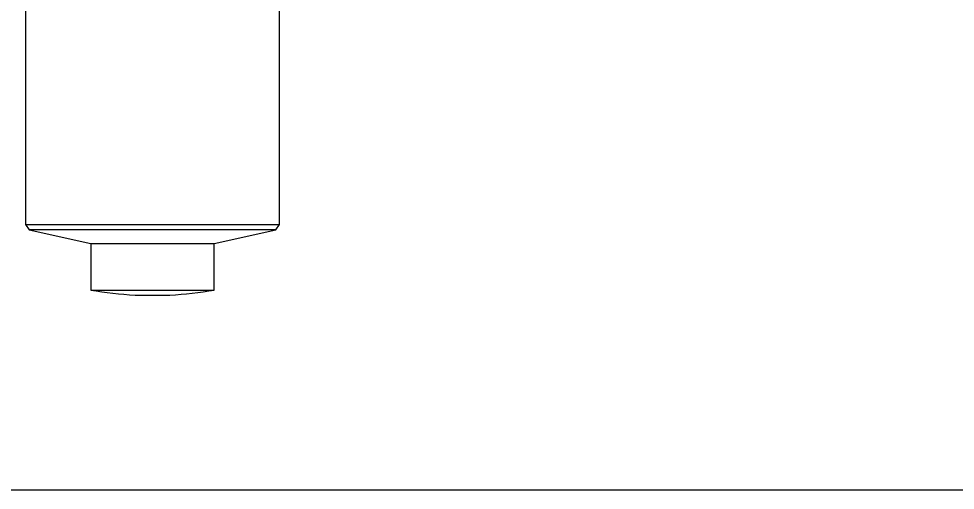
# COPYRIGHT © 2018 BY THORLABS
# Model space of a CAD drawing. Header units: millimetres. Extents: x 2 to 278, y 1 to 215.
# Drawn here: x 31.54 to 64.76, y 0.9 to 17.62 of the extents above; entities that cross this region are included whole.
import ezdxf

# ---------------------------------------------------------------- set-up
doc = ezdxf.new("R2010")
doc.units = ezdxf.units.MM
doc.styles.add('SLDTEXTSTYLE0', font='TXT', dxfattribs={"width": 0.75})
doc.styles.add('SLDTEXTSTYLE3', font='TXT', dxfattribs={"width": 0.6875})
doc.dimstyles.new('SLDDIMSTYLE8', dxfattribs={"dimtxt": 2.116667, "dimasz": 3.175, "dimexe": 0, "dimexo": 0.0625, "dimgap": 0.529167, "dimtad": 0, "dimtih": 1, "dimtoh": 1, "dimdec": 1, "dimlfac": 2, "dimrnd": 1e-09, "dimzin": 12, "dimdsep": 46, "dimtxsty": 'SLDTEXTSTYLE0', "dimsah": 1, "dimcen": 0, "dimadec": 0, "dimazin": 3, "dimtfac": 1, "dimtdec": 1, "dimtofl": 0, "dimtmove": 0, "dimatfit": 3, "dimfxl": 1, "dimfrac": 2, "dimtolj": 1, "dimtzin": 12, "dimarcsym": 0})

# ---------------------------------------------------------------- blocks, each defined once
blk = doc.blocks.new('_D_21')
at = {"color": 7, "linetype": 'Continuous', "lineweight": 0}
for p, q in [((57.454, 38.502), (70.232, 17.712)), ((70.232, 17.712), (74.042, 17.712))]:
    blk.add_line(p, q, dxfattribs=at)
at = {"color": 7, "linetype": 'Continuous', "lineweight": 18}
blk.add_solid([(57.454, 38.502), (58.684, 35.531), (59.549, 36.063)], dxfattribs=at)
at = {"color": 7, "linetype": 'Continuous', "lineweight": 18, "attachment_point": 1}
for s, insert, char_height, style in [('%%c', (74.042, 18.676), 2.1167, 'SLDTEXTSTYLE0'), ('2.4', (77.237, 18.676), 2.1167, 'SLDTEXTSTYLE0'), ('mm [', (81.145, 18.676), 2.1167, 'SLDTEXTSTYLE3'), ('%%c', (88.208, 18.676), 2.1167, 'SLDTEXTSTYLE0'), ('0.095in] ALIGNMENT HOLES', (91.403, 18.676), 2.11667, 'SLDTEXTSTYLE0'), ('%%c', (93.162, 15.23), 2.1167, 'SLDTEXTSTYLE0'), ('3/32in DOWEL PINS', (96.357, 15.23), 2.11667, 'SLDTEXTSTYLE0'), ('FOR USE WITH', (74.042, 15.23), 2.11667, 'SLDTEXTSTYLE0'), ('(NOT INCLUDED)', (74.042, 11.867), 2.11667, 'SLDTEXTSTYLE0'), ('4 PLACES', (74.042, 8.504), 2.1167, 'SLDTEXTSTYLE0')]:
    blk.add_mtext(s, dxfattribs=dict(at, insert=insert, char_height=char_height, style=style))

msp = doc.modelspace()

# ---------------------------------------------------------------- linework, layer by layer
at = {"color": 7, "linetype": 'Continuous', "lineweight": 18}
for p, q in [((31.784, 20.956), (31.784, 10.328)), ((40.784, 10.328), (40.784, 20.956)), ((31.784, 10.328), (31.908, 10.134)), ((31.784, 10.328), (40.784, 10.328)), ((40.66, 10.134), (40.784, 10.328)), ((31.908, 10.134), (34.094, 9.653)), ((32.744, 10.134), (31.908, 10.134)), ((40.66, 10.134), (32.744, 10.134)), ((38.475, 9.653), (40.66, 10.134)), ((34.094, 9.653), (34.094, 8.002)), ((34.094, 9.653), (38.475, 9.653)), ((38.475, 8.002), (38.475, 9.653)), ((34.094, 8.002), (38.475, 8.002)), ((35.665, 7.827), (36.904, 7.827)), ((277.989, 0.903), (1.579, 0.903))]:
    msp.add_line(p, q, dxfattribs=at)
for start, end in [(260.0668, 267.2029), (272.7971, 279.9332)]:
    msp.add_arc((36.284, 20.512), 12.7, start, end, dxfattribs=at)

# ---------------------------------------------------------------- dimensions: what is measured, and where the dimension line sits
dim = msp.add_diameter_dim_2p(p1=(56.822, 39.53), p2=(57.454, 38.502), text='<>mm [%%c0.095in] ALIGNMENT HOLES\\PFOR USE WITH %%c3/32in DOWEL PINS\\P(NOT INCLUDED)\\P4 PLACES', dimstyle='SLDDIMSTYLE8', dxfattribs=at)
dim.commit()
dim.dimension.update_dxf_attribs({"geometry": '_D_21', "text_midpoint": (100.955, 17.712), "dimtype": 163})

doc.saveas('drawing.dxf')
